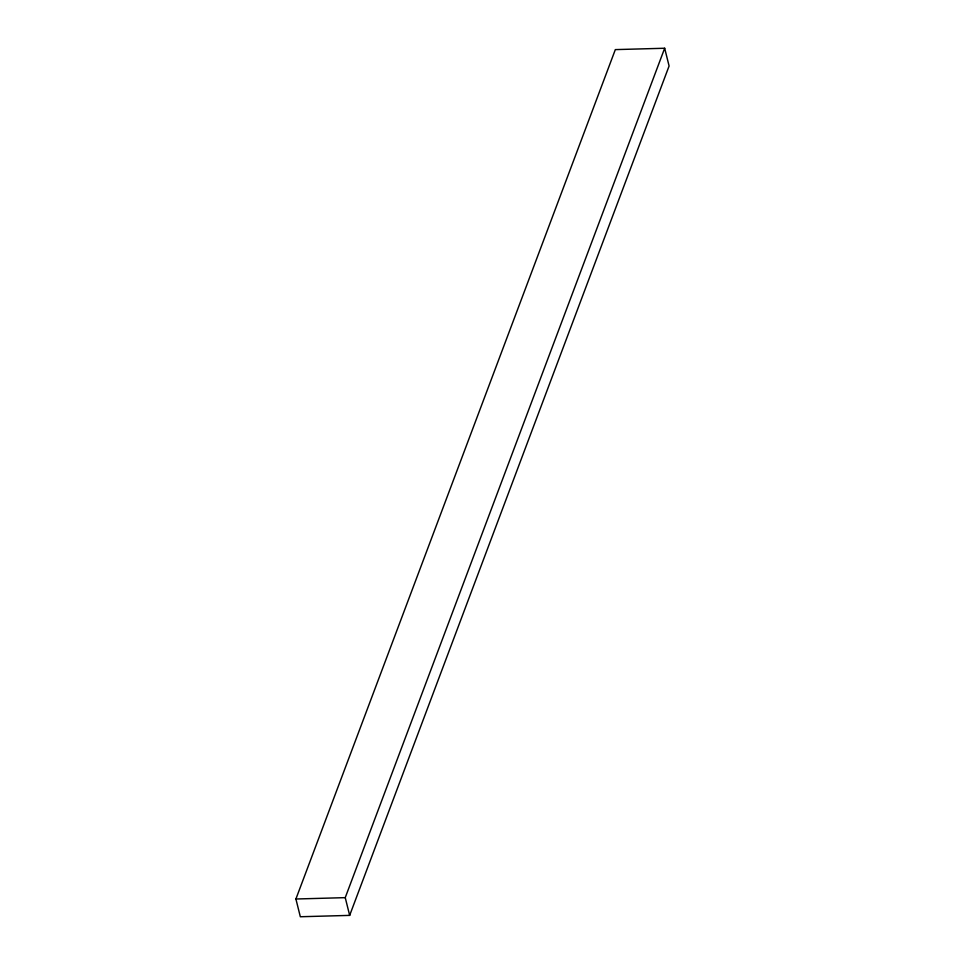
<?xml version="1.0" encoding="UTF-8"?>
<svg xmlns="http://www.w3.org/2000/svg" width="965" height="965" viewBox="0 0 965 965"><rect width="100%" height="100%" fill="white"/><g stroke="black" fill="none" stroke-linecap="round" stroke-linejoin="round"><path stroke-width="1.45" d="M295.905 899.006L615.332 49.613L664.668 48.25L669.095 65.994L349.668 915.387L300.332 916.75L295.905 899.006L345.241 897.643L664.668 48.25M345.241 897.643L349.668 915.387"/></g></svg>
